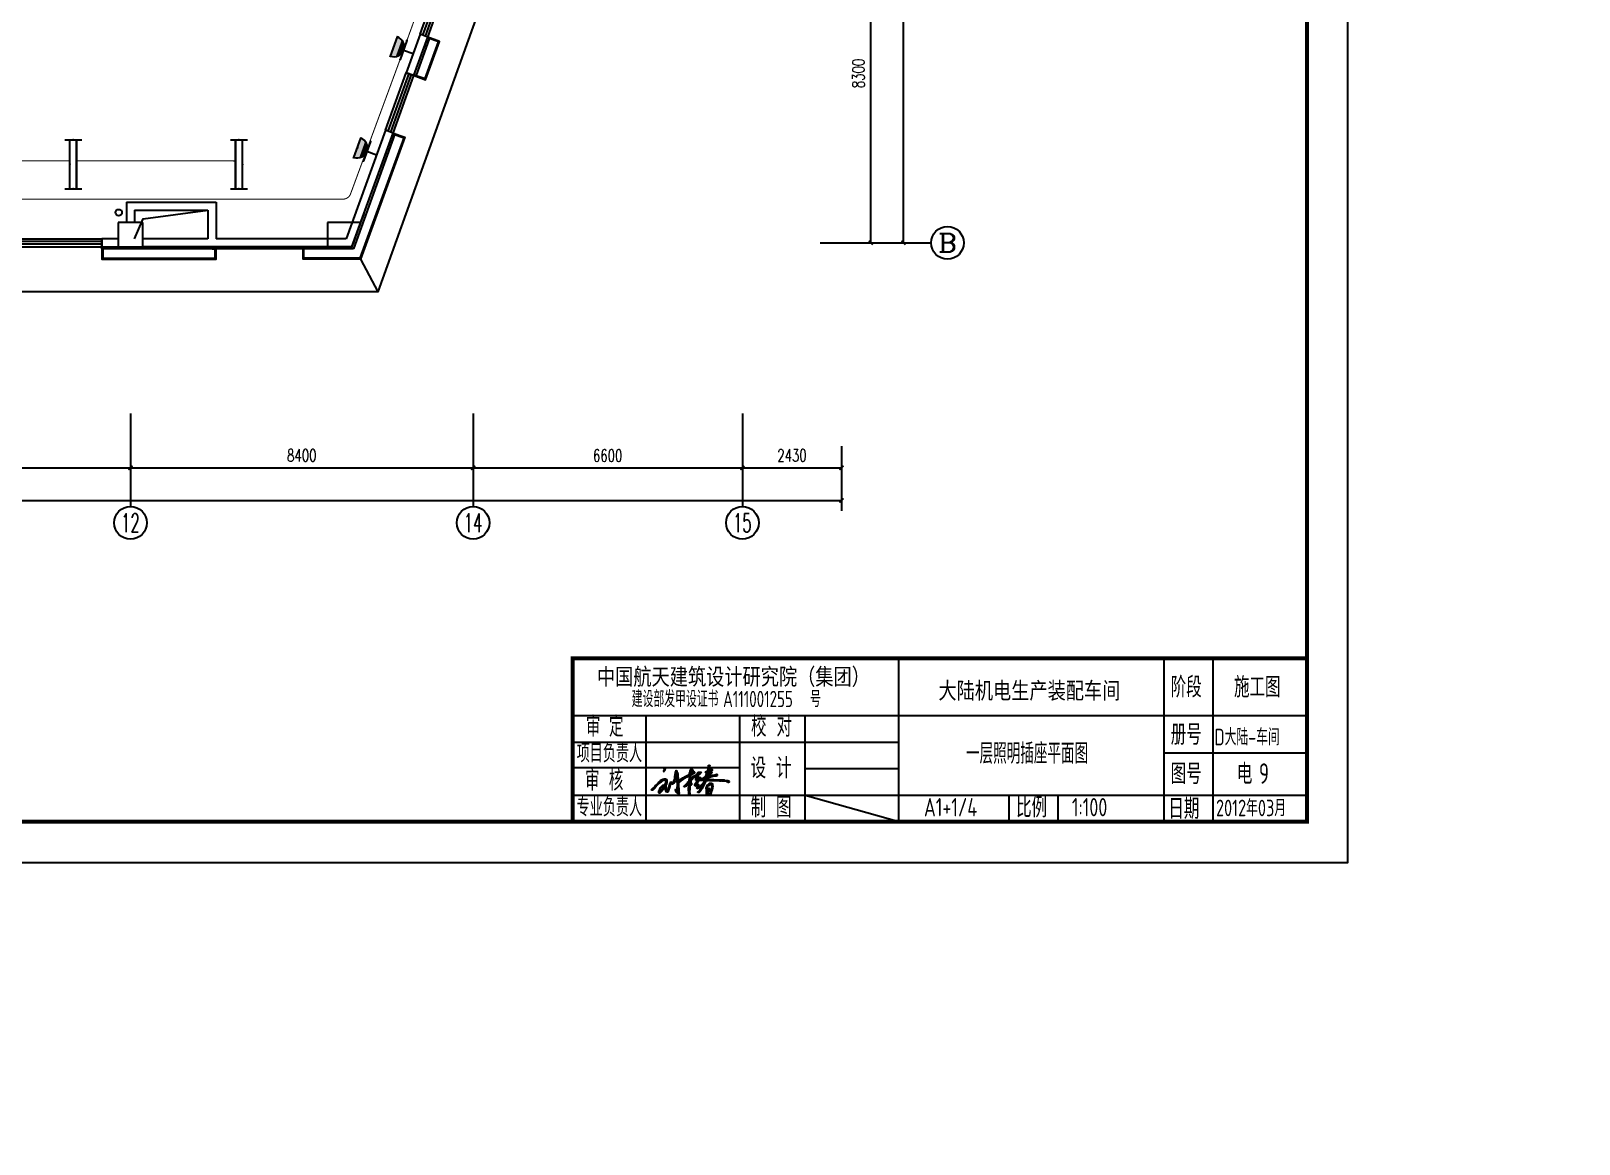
# Model space of a CAD drawing. Extents: x 2166032 to 5302137, y 581493 to 2416206.
# Drawn here: x 2506403 to 2544354, y 1173087 to 1200362 of the extents above; entities that cross this region are included whole.
import ezdxf
from ezdxf.enums import TextEntityAlignment as Align

# ---------------------------------------------------------------- set-up
doc = ezdxf.new("R2010")
doc.units = 0
doc.header["$LTSCALE"] = 1000
doc.header["$MEASUREMENT"] = 0
for name, color, linetype in [('3T_WOOD', 21, 'Continuous'), ('AXIS', 3, 'Continuous'), ('AXIS_TEXT', 7, 'Continuous'), ('COLUMN', 2, 'Continuous'), ('EQUIP-动力', 3, 'Continuous'), ('EQUIP-照明', 3, 'Continuous'), ('PUB_TEXT', 7, 'Continuous'), ('PUB_TITLE', 137, 'Continuous'), ('SURFACE', 8, 'Continuous'), ('WALL', 8, 'Continuous'), ('WINDOW', 8, 'Continuous'), ('WIRE-照明', 1, 'Continuous'), ('屋面', 151, 'Continuous'), ('石材幕墙', 8, 'Continuous')]:
    doc.layers.add(name, color=color, linetype=linetype)
doc.styles.add('-黑体', font='simhei.ttf', dxfattribs={"width": 0.8})
doc.styles.add('_TCH_AXIS', font='complex_.ttf')
doc.styles.add('COMPLEX', font='complex_.ttf')
doc.styles.add('DIM_FONT', font='simplex_.ttf', dxfattribs={"width": 0.7})
doc.styles.get("Standard").update_dxf_attribs({"font": 'tssdeng.shx', "bigfont": 'tssdchn.shx'})
doc.styles.add('TSSD_REIN', font='tssdeng.shx', dxfattribs={"width": 0.7, "bigfont": 'tssdchn.shx'})
doc.dimstyles.new('DIMN', dxfattribs={"dimtxt": 300, "dimasz": 100, "dimexe": 250, "dimexo": 300, "dimgap": 150, "dimtad": 1, "dimdec": 0, "dimzin": 0, "dimdsep": 46, "dimtxsty": 'DIM_FONT', "dimblk": 'ARCHTICK', "dimcen": 0.09, "dimclrt": 7, "dimazin": 2, "dimtfac": 1, "dimtdec": 0, "dimtix": 1, "dimtmove": 2, "dimatfit": 3, "dimldrblk": 'ARCHTICK', "dimfxl": 1, "dimtolj": 1, "dimtzin": 0, "dimarcsym": 0})

# ---------------------------------------------------------------- blocks, each defined once
blk = doc.blocks.new('$图签$00000001')
blk.add_line((-123, 6.5), (-100, 0))
at = {"layer": 'PUB_TITLE'}
for p, q in [((-100, 0), (-100, 40)), ((-35, 0), (-35, 40)), ((-23, 0), (-23, 40)), ((-180, 26), (0, 26)), ((-162, 0), (-162, 26)), ((-139, 0), (-139, 26)), ((-123, 0), (-123, 26)), ((-180, 19.5), (-100, 19.5)), ((-35, 16.86), (0, 16.86)), ((-180, 13.28), (-139, 13.28)), ((-123, 13), (-100, 13)), ((-180, 6.5), (0, 6.5)), ((-73, 0), (-73, 6.5)), ((-61, 0), (-61, 6.5))]:
    blk.add_line(p, q, dxfattribs=at)
at = {"layer": 'PUB_TITLE', "const_width": 1}
blk.add_lwpolyline([(-180, 0), (-180, 40), (0, 40)], dxfattribs=at)
at = {"layer": 'PUB_TITLE'}
blk.add_lwpolyline([(0, 40), (-180, 40), (-180, 0), (0, 0)], close=True, dxfattribs=at)
at = {"layer": 'PUB_TEXT', "style": 'TSSD_REIN'}
for s, height, width, p in [('阶段', 5, 0.8, (-33.39, 30.46)), ('施工图', 5, 0.8, (-17.87, 30.46)), ('建设部发甲设证书', 4, 0.7, (-165.53, 28.06)), ('A111001255', 4, 0.7, (-143.13, 28.06)), ('号', 4, 0.7, (-121.8, 28.06)), ('审', 5, 0.75, (-176.74, 20.78)), ('定', 5, 0.75, (-171.1, 20.78)), ('校 对', 5, 0.8, (-136.27, 20.81)), ('册号', 5, 0.8, (-33.39, 18.85)), ('D大陆-车间', 4.05, 0.75, (-22.67, 18.71)), ('项目负责人', 4.5, 0.75, (-179.02, 14.53)), ('设 计', 5, 0.8, (-136.37, 10.62)), ('审 核', 5, 0.75, (-176.96, 7.62)), ('图号', 5, 0.8, (-33.39, 9.19)), ('电', 5, 0.8, (-17.17, 9.21)), ('专业负责人', 4.5, 0.75, (-179.03, 1.3)), ('制 图', 5, 0.8, (-136.37, 1.02)), ('A1+1/4', 4.5, 0.75, (-93.87, 1.3)), ('比例', 5, 0.8, (-71.29, 1.01)), ('1:100', 4.5, 0.75, (-57.61, 1.3)), ('日期', 5, 0.8, (-33.97, 0.67)), ('2012年03月', 4.05, 0.75, (-22.29, 1.33))]:
    blk.add_text(s, height=height, dxfattribs=dict(at, width=width)).set_placement(p)
at = {"layer": 'PUB_TITLE', "color": 7, "style": '-黑体', "width": 0.8}
blk.add_text('中国航天建筑设计研究院（集团）', height=4.0889, dxfattribs=at).set_placement((-174.05, 33.5))
blk.add_text('大陆机电生产装配车间', height=4.089, dxfattribs=at).set_placement((-68.03, 30.09), align=Align.CENTER)
blk = doc.blocks.new('$equip$00001160')
for p, q in [((-1.2, 0.417), (-1.2, -0.417)), ((-1.2, 0.167), (1.2, 0.167)), ((1.2, 0.417), (1.2, -0.417)), ((-1.2, -0.167), (1.2, -0.167))]:
    blk.add_line(p, q)
at = {"const_width": 0.1}
for points in [[(-1.2, 0.167), (1.2, 0.167)], [(-1.2, -0.167), (1.2, -0.167)]]:
    blk.add_lwpolyline(points, dxfattribs=at)
at = {"layer": 'EQUIP-照明'}
for p in [(-1.2, 0), (0, 0.167), (1.2, 0), (0, -0.167)]:
    blk.add_point(p, dxfattribs=at)
at = {"layer": 'EQUIP-照明', "flags": 9}
blk.add_attdef('A', (0, 0), '', height=0.00002, dxfattribs=at)
blk = doc.blocks.new('$equip$00001237')
for p, q in [((-0.5, 1.05), (-0.5, 1)), ((-0.5, 1), (0.5, 1)), ((0.5, 1.05), (0.5, 1)), ((0.5, 0.5), (-0.5, 0.5)), ((0, 0.5), (0, 0))]:
    blk.add_line(p, q)
blk.add_arc((0, 1), 0.5, 180, 0)
for p in [(0, 1), (-0.5, 0.5), (0, 0), (0.5, 0.5)]:
    blk.add_point(p)
for points in [[(0.433, 0.75), (-0.433, 0.75), (0.5, 1), (-0.5, 1)], [(0.25, 0.567), (-0.25, 0.567), (0.433, 0.75), (-0.433, 0.75)], [(0, 0.5), (0, 0.5), (0.25, 0.567), (-0.25, 0.567)]]:
    blk.add_solid(points)
at = {"flags": 9}
blk.add_attdef('A', (0, 0), '', height=0.00002, dxfattribs=at)
blk = doc.blocks.new('刘桂春')
h = blk.add_hatch()
h.set_pattern_fill('ANSI37', color=256, scale=3, style=0)
h.set_pattern_definition([(45, (0, 0), (-3.367596045, 3.367596045), []), (135, (0, 0), (-3.367596045, -3.367596045), [])])
h.paths.add_polyline_path([(1369061, -138528), (1369058, -138536), (1369053, -138542), (1369048, -138553), (1369045, -138561), (1369048, -138565), (1369054, -138563), (1369059, -138554), (1369065, -138546), (1369071, -138534), (1369075, -138527), (1369075, -138516), (1369071, -138512), (1369066, -138506), (1369055, -138505), (1369049, -138506), (1369045, -138508), (1369045, -138512), (1369053, -138518), (1369057, -138521)], flags=17)
h.paths.add_polyline_path([(1369095, -138688), (1369086, -138679), (1369080, -138673), (1369068, -138673), (1369054, -138673), (1369048, -138679), (1369038, -138679), (1369028, -138684), (1369017, -138689), (1369002, -138702), (1368988, -138716), (1368971, -138734), (1368939, -138765), (1368920, -138785), (1368902, -138805), (1368895, -138812), (1368891, -138814), (1368881, -138820), (1368872, -138828), (1368862, -138837), (1368857, -138842), (1368869, -138850), (1368883, -138847), (1368893, -138838), (1368913, -138820), (1368946, -138779), (1368990, -138736), (1369038, -138702), (1369056, -138694), (1369064, -138694), (1369081, -138694), (1369081, -138726), (1369077, -138747), (1369068, -138758), (1369068, -138769), (1369056, -138769), (1369038, -138774), (1369015, -138793), (1369000, -138806), (1368989, -138828), (1368980, -138843), (1368986, -138843), (1368993, -138832), (1369010, -138814), (1369032, -138792), (1369049, -138793), (1369056, -138798), (1369045, -138813), (1369017, -138851), (1369009, -138860), (1368994, -138879), (1368985, -138885), (1368983, -138880), (1368983, -138863), (1368980, -138854), (1368975, -138861), (1368975, -138890), (1368986, -138898), (1368996, -138892), (1369017, -138869), (1369050, -138828), (1369068, -138813), (1369070, -138820), (1369080, -138855), (1369090, -138878), (1369111, -138878), (1369124, -138848), (1369145, -138795), (1369154, -138751), (1369164, -138750), (1369178, -138757), (1369205, -138742), (1369221, -138705), (1369235, -138629), (1369236, -138598), (1369244, -138587), (1369246, -138614), (1369253, -138629), (1369252, -138720), (1369250, -138729), (1369259, -138729), (1369258, -138853), (1369267, -138854), (1369268, -138885), (1369264, -138885), (1369251, -138875), (1369237, -138851), (1369237, -138834), (1369233, -138834), (1369229, -138851), (1369236, -138867), (1369244, -138887), (1369252, -138891), (1369260, -138895), (1369270, -138904), (1369281, -138904), (1369288, -138895), (1369288, -138886), (1369281, -138880), (1369281, -138816), (1369275, -138806), (1369275, -138743), (1369279, -138734), (1369314, -138705), (1369346, -138682), (1369431, -138637), (1369444, -138629), (1369444, -138683), (1369439, -138688), (1369438, -138711), (1369416, -138730), (1369416, -138740), (1369406, -138749), (1369365, -138790), (1369358, -138800), (1369370, -138800), (1369395, -138786), (1369416, -138772), (1369427, -138764), (1369438, -138765), (1369438, -138803), (1369431, -138810), (1369432, -138919), (1369442, -138925), (1369449, -138921), (1369452, -138894), (1369445, -138883), (1369446, -138853), (1369450, -138849), (1369450, -138772), (1369474, -138767), (1369474, -138743), (1369466, -138730), (1369466, -138702), (1369472, -138692), (1369486, -138692), (1369486, -138680), (1369480, -138677), (1369484, -138671), (1369542, -138634), (1369551, -138636), (1369548, -138649), (1369543, -138681), (1369539, -138696), (1369550, -138703), (1369560, -138700), (1369577, -138685), (1369581, -138679), (1369587, -138679), (1369587, -138684), (1369583, -138687), (1369562, -138705), (1369550, -138725), (1369539, -138743), (1369525, -138765), (1369525, -138778), (1369536, -138787), (1369568, -138773), (1369574, -138783), (1369564, -138800), (1369558, -138819), (1369570, -138826), (1369583, -138818), (1369600, -138802), (1369615, -138796), (1369631, -138780), (1369638, -138776), (1369642, -138780), (1369636, -138792), (1369615, -138826), (1369605, -138851), (1369584, -138869), (1369573, -138872), (1369573, -138884), (1369591, -138884), (1369610, -138869), (1369638, -138825), (1369666, -138773), (1369693, -138704), (1369693, -138680), (1369705, -138669), (1369767, -138649), (1369821, -138632), (1369854, -138632), (1369870, -138626), (1369870, -138614), (1369864, -138606), (1369850, -138609), (1369831, -138614), (1369799, -138621), (1369732, -138645), (1369709, -138652), (1369710, -138643), (1369723, -138635), (1369742, -138625), (1369765, -138604), (1369776, -138592), (1369785, -138591), (1369784, -138573), (1369775, -138574), (1369770, -138568), (1369776, -138563), (1369792, -138550), (1369792, -138539), (1369785, -138527), (1369765, -138526), (1369765, -138535), (1369744, -138544), (1369744, -138518), (1369756, -138507), (1369751, -138500), (1369751, -138491), (1369757, -138479), (1369749, -138467), (1369737, -138467), (1369738, -138486), (1369734, -138500), (1369729, -138511), (1369729, -138533), (1369724, -138544), (1369712, -138556), (1369706, -138565), (1369698, -138564), (1369690, -138568), (1369690, -138576), (1369698, -138584), (1369709, -138587), (1369704, -138602), (1369693, -138613), (1369700, -138614), (1369699, -138621), (1369694, -138630), (1369683, -138645), (1369667, -138653), (1369637, -138668), (1369614, -138680), (1369602, -138686), (1369602, -138699), (1369607, -138699), (1369632, -138699), (1369654, -138689), (1369676, -138683), (1369672, -138696), (1369663, -138724), (1369645, -138759), (1369630, -138765), (1369613, -138782), (1369591, -138794), (1369584, -138797), (1369580, -138795), (1369584, -138789), (1369586, -138780), (1369584, -138764), (1369576, -138757), (1369567, -138759), (1369556, -138763), (1369547, -138764), (1369544, -138758), (1369553, -138743), (1369570, -138726), (1369588, -138697), (1369608, -138666), (1369608, -138651), (1369598, -138651), (1369577, -138664), (1369560, -138678), (1369562, -138668), (1369566, -138646), (1369572, -138642), (1369577, -138620), (1369596, -138607), (1369630, -138572), (1369579, -138572), (1369563, -138606), (1369555, -138611), (1369528, -138624), (1369505, -138636), (1369481, -138653), (1369459, -138663), (1369457, -138624), (1369463, -138621), (1369498, -138599), (1369522, -138591), (1369523, -138574), (1369496, -138552), (1369492, -138536), (1369470, -138524), (1369465, -138533), (1369454, -138552), (1369454, -138570), (1369446, -138590), (1369438, -138611), (1369420, -138620), (1369379, -138640), (1369340, -138660), (1369307, -138683), (1369276, -138713), (1369268, -138632), (1369268, -138605), (1369260, -138580), (1369252, -138566), (1369252, -138554), (1369240, -138542), (1369233, -138562), (1369231, -138580), (1369227, -138611), (1369222, -138638), (1369218, -138663), (1369213, -138688), (1369204, -138711), (1369189, -138734), (1369180, -138734), (1369168, -138723), (1369157, -138720), (1369152, -138730), (1369143, -138746), (1369137, -138770), (1369128, -138808), (1369123, -138820), (1369118, -138838), (1369112, -138843), (1369112, -138851), (1369107, -138856), (1369101, -138856), (1369095, -138856), (1369095, -138836), (1369089, -138832), (1369089, -138814), (1369084, -138803), (1369084, -138775), (1369090, -138762), (1369090, -138745), (1369095, -138739), (1369095, -138717)])
h.paths.add_polyline_path([(1369424, -138744), (1369427, -138740), (1369432, -138735), (1369438, -138735), (1369438, -138744), (1369433, -138748), (1369426, -138748)], flags=16)
h.paths.add_polyline_path([(1369452, -138737), (1369455, -138735), (1369459, -138735), (1369461, -138737), (1369458, -138743), (1369454, -138742), (1369452, -138743)], flags=16)
h.paths.add_polyline_path([(1369729, -138574), (1369734, -138568), (1369735, -138561), (1369744, -138561), (1369751, -138560), (1369752, -138557), (1369755, -138557), (1369759, -138552), (1369762, -138552), (1369764, -138556), (1369760, -138560), (1369756, -138563), (1369752, -138565), (1369751, -138573), (1369744, -138573), (1369741, -138578), (1369736, -138580), (1369732, -138579)], flags=16)
h.paths.add_polyline_path([(1369775, -138702), (1369781, -138708), (1369887, -138708), (1369893, -138708), (1369903, -138706), (1369914, -138710), (1369928, -138711), (1369933, -138706), (1369939, -138712), (1370025, -138714), (1370031, -138729), (1370048, -138731), (1370050, -138716), (1370045, -138706), (1370034, -138699), (1370010, -138699), (1369982, -138697), (1369975, -138691), (1369821, -138691), (1369815, -138685), (1369775, -138685), (1369751, -138685), (1369732, -138686), (1369727, -138692), (1369717, -138694), (1369709, -138694), (1369702, -138699), (1369721, -138705), (1369729, -138703), (1369741, -138699), (1369751, -138701), (1369756, -138706), (1369771, -138706)])
h.paths.add_polyline_path([(1369700, -138854), (1369699, -138915), (1369708, -138922), (1369714, -138915), (1369722, -138910), (1369718, -138905), (1369714, -138905), (1369715, -138896), (1369719, -138896), (1369727, -138890), (1369729, -138894), (1369728, -138912), (1369731, -138922), (1369738, -138926), (1369758, -138925), (1369764, -138915), (1369771, -138903), (1369780, -138889), (1369784, -138877), (1369795, -138838), (1369803, -138818), (1369808, -138786), (1369802, -138778), (1369802, -138757), (1369784, -138746), (1369748, -138746), (1369732, -138761), (1369714, -138773), (1369708, -138777), (1369708, -138794), (1369708, -138804), (1369697, -138809)])
h.paths.add_polyline_path([(1369721, -138813), (1369721, -138793), (1369722, -138787), (1369729, -138779), (1369731, -138776), (1369740, -138777), (1369743, -138770), (1369762, -138771), (1369764, -138760), (1369786, -138761), (1369787, -138831), (1369781, -138835), (1369780, -138851), (1369780, -138857), (1369772, -138858), (1369768, -138845), (1369764, -138838), (1369760, -138835), (1369759, -138827), (1369747, -138825), (1369733, -138826), (1369726, -138829), (1369727, -138844), (1369722, -138842), (1369721, -138839)], flags=16)
h.paths.add_polyline_path([(1369733, -138845), (1369737, -138841), (1369747, -138844), (1369751, -138849), (1369751, -138857), (1369753, -138862), (1369757, -138864), (1369759, -138878), (1369759, -138893), (1369755, -138898), (1369751, -138900), (1369751, -138908), (1369747, -138914), (1369742, -138910), (1369736, -138905), (1369733, -138898), (1369735, -138888), (1369730, -138883), (1369728, -138877), (1369733, -138875), (1369734, -138859)], flags=16)
for p, q in [((1369049, -138506), (1369045, -138508)), ((1369045, -138508), (1369045, -138512)), ((1369045, -138512), (1369053, -138518)), ((1369055, -138505), (1369049, -138506)), ((1369053, -138518), (1369057, -138521)), ((1369066, -138506), (1369055, -138505)), ((1369071, -138512), (1369066, -138506)), ((1369075, -138516), (1369071, -138512)), ((1369075, -138527), (1369075, -138516)), ((1369729, -138511), (1369734, -138500)), ((1369729, -138533), (1369729, -138511)), ((1369734, -138500), (1369738, -138486)), ((1369738, -138486), (1369737, -138467)), ((1369737, -138467), (1369749, -138467)), ((1369756, -138507), (1369744, -138518)), ((1369744, -138518), (1369744, -138544)), ((1369749, -138467), (1369757, -138479)), ((1369757, -138479), (1369751, -138491)), ((1369751, -138491), (1369751, -138500)), ((1369751, -138500), (1369756, -138507)), ((1368939, -138765), (1368971, -138734)), ((1368990, -138736), (1368946, -138779)), ((1368971, -138734), (1368988, -138716)), ((1368988, -138716), (1369002, -138702)), ((1369038, -138702), (1368990, -138736)), ((1369002, -138702), (1369017, -138689)), ((1369017, -138689), (1369028, -138684)), ((1369028, -138684), (1369038, -138679)), ((1369038, -138679), (1369048, -138679)), ((1369056, -138694), (1369038, -138702)), ((1369048, -138553), (1369045, -138561)), ((1369045, -138561), (1369048, -138565)), ((1369053, -138542), (1369048, -138553)), ((1369048, -138565), (1369054, -138563)), ((1369048, -138679), (1369054, -138673)), ((1369058, -138536), (1369053, -138542)), ((1369054, -138563), (1369059, -138554)), ((1369054, -138673), (1369068, -138673)), ((1369064, -138694), (1369056, -138694)), ((1369057, -138521), (1369061, -138528)), ((1369061, -138528), (1369058, -138536)), ((1369059, -138554), (1369065, -138546)), ((1369081, -138694), (1369064, -138694)), ((1369065, -138546), (1369071, -138534)), ((1369068, -138673), (1369080, -138673)), ((1369068, -138758), (1369077, -138747)), ((1369071, -138534), (1369075, -138527)), ((1369077, -138747), (1369081, -138726)), ((1369080, -138673), (1369086, -138679)), ((1369081, -138726), (1369081, -138694)), ((1369086, -138679), (1369095, -138688)), ((1369095, -138739), (1369090, -138745)), ((1369090, -138745), (1369090, -138762)), ((1369095, -138688), (1369095, -138717)), ((1369095, -138717), (1369095, -138739)), ((1369137, -138770), (1369143, -138746)), ((1369143, -138746), (1369152, -138730)), ((1369154, -138751), (1369145, -138795)), ((1369152, -138730), (1369157, -138720)), ((1369164, -138750), (1369154, -138751)), ((1369157, -138720), (1369168, -138723)), ((1369178, -138757), (1369164, -138750)), ((1369168, -138723), (1369180, -138734)), ((1369205, -138742), (1369178, -138757)), ((1369180, -138734), (1369189, -138734)), ((1369189, -138734), (1369204, -138711)), ((1369204, -138711), (1369213, -138688)), ((1369221, -138705), (1369205, -138742)), ((1369213, -138688), (1369218, -138663)), ((1369218, -138663), (1369222, -138638)), ((1369235, -138629), (1369221, -138705)), ((1369222, -138638), (1369227, -138611)), ((1369227, -138611), (1369231, -138580)), ((1369231, -138580), (1369233, -138562)), ((1369233, -138562), (1369240, -138542)), ((1369236, -138598), (1369235, -138629)), ((1369244, -138587), (1369236, -138598)), ((1369240, -138542), (1369252, -138554)), ((1369246, -138614), (1369244, -138587)), ((1369253, -138629), (1369246, -138614)), ((1369250, -138729), (1369252, -138720)), ((1369259, -138729), (1369250, -138729)), ((1369252, -138554), (1369252, -138566)), ((1369252, -138566), (1369260, -138580)), ((1369252, -138720), (1369253, -138629)), ((1369258, -138853), (1369259, -138729)), ((1369260, -138580), (1369268, -138605)), ((1369268, -138605), (1369268, -138632)), ((1369268, -138632), (1369276, -138713)), ((1369279, -138734), (1369275, -138743)), ((1369275, -138743), (1369275, -138806)), ((1369276, -138713), (1369307, -138683)), ((1369314, -138705), (1369279, -138734)), ((1369307, -138683), (1369340, -138660)), ((1369346, -138682), (1369314, -138705)), ((1369340, -138660), (1369379, -138640)), ((1369431, -138637), (1369346, -138682)), ((1369365, -138790), (1369406, -138749)), ((1369379, -138640), (1369420, -138620)), ((1369406, -138749), (1369416, -138740)), ((1369416, -138730), (1369438, -138711)), ((1369416, -138740), (1369416, -138730)), ((1369420, -138620), (1369438, -138611)), ((1369427, -138740), (1369424, -138744)), ((1369424, -138744), (1369426, -138748)), ((1369426, -138748), (1369433, -138748)), ((1369432, -138735), (1369427, -138740)), ((1369444, -138629), (1369431, -138637)), ((1369438, -138735), (1369432, -138735)), ((1369433, -138748), (1369438, -138744)), ((1369438, -138611), (1369446, -138590)), ((1369438, -138711), (1369439, -138688)), ((1369438, -138744), (1369438, -138735)), ((1369439, -138688), (1369444, -138683)), ((1369444, -138683), (1369444, -138629)), ((1369446, -138590), (1369454, -138570)), ((1369455, -138735), (1369452, -138737)), ((1369452, -138737), (1369452, -138743)), ((1369452, -138743), (1369454, -138742)), ((1369454, -138552), (1369465, -138533)), ((1369454, -138570), (1369454, -138552)), ((1369454, -138742), (1369458, -138743)), ((1369459, -138735), (1369455, -138735)), ((1369463, -138621), (1369457, -138624)), ((1369457, -138624), (1369459, -138663)), ((1369458, -138743), (1369461, -138737)), ((1369459, -138663), (1369481, -138653)), ((1369461, -138737), (1369459, -138735)), ((1369498, -138599), (1369463, -138621)), ((1369465, -138533), (1369470, -138524)), ((1369472, -138692), (1369466, -138702)), ((1369466, -138702), (1369466, -138730)), ((1369466, -138730), (1369474, -138743)), ((1369470, -138524), (1369492, -138536)), ((1369486, -138692), (1369472, -138692)), ((1369474, -138743), (1369474, -138767)), ((1369484, -138671), (1369480, -138677)), ((1369480, -138677), (1369486, -138680)), ((1369481, -138653), (1369505, -138636)), ((1369542, -138634), (1369484, -138671)), ((1369486, -138680), (1369486, -138692)), ((1369492, -138536), (1369496, -138552)), ((1369496, -138552), (1369523, -138574)), ((1369522, -138591), (1369498, -138599)), ((1369505, -138636), (1369528, -138624)), ((1369523, -138574), (1369522, -138591)), ((1369525, -138765), (1369539, -138743)), ((1369528, -138624), (1369555, -138611)), ((1369539, -138696), (1369543, -138681)), ((1369550, -138703), (1369539, -138696)), ((1369539, -138743), (1369550, -138725)), ((1369551, -138636), (1369542, -138634)), ((1369543, -138681), (1369548, -138649)), ((1369553, -138743), (1369544, -138758)), ((1369548, -138649), (1369551, -138636)), ((1369560, -138700), (1369550, -138703)), ((1369550, -138725), (1369562, -138705)), ((1369570, -138726), (1369553, -138743)), ((1369555, -138611), (1369563, -138606)), ((1369560, -138678), (1369577, -138664)), ((1369562, -138668), (1369560, -138678)), ((1369577, -138685), (1369560, -138700)), ((1369566, -138646), (1369562, -138668)), ((1369562, -138705), (1369583, -138687)), ((1369563, -138606), (1369579, -138572)), ((1369572, -138642), (1369566, -138646)), ((1369567, -138759), (1369576, -138757)), ((1369588, -138697), (1369570, -138726)), ((1369577, -138620), (1369572, -138642)), ((1369576, -138757), (1369584, -138764)), ((1369596, -138607), (1369577, -138620)), ((1369577, -138664), (1369598, -138651)), ((1369581, -138679), (1369577, -138685)), ((1369579, -138572), (1369630, -138572)), ((1369587, -138679), (1369581, -138679)), ((1369583, -138687), (1369587, -138684)), ((1369587, -138684), (1369587, -138679)), ((1369608, -138666), (1369588, -138697)), ((1369630, -138572), (1369596, -138607)), ((1369598, -138651), (1369608, -138651)), ((1369602, -138686), (1369614, -138680)), ((1369602, -138699), (1369602, -138686)), ((1369607, -138699), (1369602, -138699)), ((1369632, -138699), (1369607, -138699)), ((1369608, -138651), (1369608, -138666)), ((1369614, -138680), (1369637, -138668)), ((1369654, -138689), (1369632, -138699)), ((1369637, -138668), (1369667, -138653)), ((1369645, -138759), (1369663, -138724)), ((1369676, -138683), (1369654, -138689)), ((1369663, -138724), (1369672, -138696)), ((1369693, -138704), (1369666, -138773)), ((1369667, -138653), (1369683, -138645)), ((1369672, -138696), (1369676, -138683)), ((1369683, -138645), (1369694, -138630)), ((1369690, -138568), (1369698, -138564)), ((1369690, -138576), (1369690, -138568)), ((1369698, -138584), (1369690, -138576)), ((1369693, -138613), (1369704, -138602)), ((1369700, -138614), (1369693, -138613)), ((1369705, -138669), (1369693, -138680)), ((1369693, -138680), (1369693, -138704)), ((1369694, -138630), (1369699, -138621)), ((1369698, -138564), (1369706, -138565)), ((1369709, -138587), (1369698, -138584)), ((1369699, -138621), (1369700, -138614)), ((1369702, -138699), (1369709, -138694)), ((1369721, -138705), (1369702, -138699)), ((1369704, -138602), (1369709, -138587)), ((1369767, -138649), (1369705, -138669)), ((1369706, -138565), (1369712, -138556)), ((1369710, -138643), (1369709, -138652)), ((1369709, -138652), (1369732, -138645)), ((1369709, -138694), (1369717, -138694)), ((1369723, -138635), (1369710, -138643)), ((1369712, -138556), (1369724, -138544)), ((1369719, -138610), (1369714, -138615)), ((1369714, -138616), (1369714, -138621)), ((1369714, -138621), (1369719, -138622)), ((1369717, -138694), (1369727, -138692)), ((1369724, -138604), (1369719, -138610)), ((1369719, -138622), (1369728, -138620)), ((1369729, -138703), (1369721, -138705)), ((1369742, -138625), (1369723, -138635)), ((1369724, -138544), (1369729, -138533)), ((1369734, -138604), (1369724, -138604)), ((1369727, -138692), (1369732, -138686)), ((1369728, -138620), (1369733, -138616)), ((1369734, -138568), (1369729, -138574)), ((1369729, -138574), (1369732, -138579)), ((1369741, -138699), (1369729, -138703)), ((1369732, -138579), (1369736, -138580)), ((1369732, -138645), (1369799, -138621)), ((1369732, -138686), (1369751, -138685)), ((1369748, -138746), (1369732, -138761)), ((1369733, -138616), (1369740, -138611)), ((1369735, -138561), (1369734, -138568)), ((1369737, -138600), (1369734, -138604)), ((1369734, -138604), (1369734, -138604)), ((1369744, -138561), (1369735, -138561)), ((1369736, -138580), (1369741, -138578)), ((1369741, -138600), (1369737, -138600)), ((1369740, -138611), (1369746, -138603)), ((1369741, -138578), (1369744, -138573)), ((1369746, -138603), (1369741, -138600)), ((1369751, -138701), (1369741, -138699)), ((1369765, -138604), (1369742, -138625)), ((1369744, -138544), (1369765, -138535)), ((1369751, -138560), (1369744, -138561)), ((1369744, -138573), (1369751, -138573)), ((1369784, -138746), (1369748, -138746)), ((1369752, -138557), (1369751, -138560)), ((1369751, -138573), (1369752, -138565)), ((1369751, -138685), (1369775, -138685)), ((1369756, -138706), (1369751, -138701)), ((1369755, -138557), (1369752, -138557)), ((1369752, -138565), (1369756, -138563)), ((1369759, -138552), (1369755, -138557)), ((1369756, -138563), (1369760, -138560)), ((1369771, -138706), (1369756, -138706)), ((1369762, -138552), (1369759, -138552)), ((1369760, -138560), (1369764, -138556)), ((1369764, -138556), (1369762, -138552)), ((1369765, -138535), (1369765, -138526)), ((1369765, -138526), (1369785, -138527)), ((1369776, -138592), (1369765, -138604)), ((1369821, -138632), (1369767, -138649)), ((1369776, -138563), (1369770, -138568)), ((1369770, -138568), (1369775, -138574)), ((1369775, -138702), (1369771, -138706)), ((1369775, -138574), (1369784, -138573)), ((1369775, -138685), (1369815, -138685)), ((1369781, -138708), (1369775, -138702)), ((1369792, -138550), (1369776, -138563)), ((1369785, -138591), (1369776, -138592)), ((1369887, -138708), (1369781, -138708)), ((1369784, -138573), (1369785, -138591)), ((1369802, -138757), (1369784, -138746)), ((1369785, -138527), (1369792, -138539)), ((1369792, -138539), (1369792, -138550)), ((1369799, -138621), (1369831, -138614)), ((1369802, -138778), (1369802, -138757)), ((1369815, -138685), (1369821, -138691)), ((1369854, -138632), (1369821, -138632)), ((1369821, -138691), (1369975, -138691)), ((1369831, -138614), (1369850, -138609)), ((1369850, -138609), (1369864, -138606)), ((1369870, -138626), (1369854, -138632)), ((1369864, -138606), (1369870, -138614)), ((1369870, -138614), (1369870, -138626)), ((1369893, -138708), (1369887, -138708)), ((1369903, -138706), (1369893, -138708)), ((1369914, -138710), (1369903, -138706)), ((1369928, -138711), (1369914, -138710)), ((1369933, -138706), (1369928, -138711)), ((1369939, -138712), (1369933, -138706)), ((1370025, -138714), (1369939, -138712)), ((1369975, -138691), (1369982, -138697)), ((1369982, -138697), (1370010, -138699)), ((1370010, -138699), (1370034, -138699)), ((1370031, -138729), (1370025, -138714)), ((1370048, -138731), (1370031, -138729)), ((1370034, -138699), (1370045, -138706)), ((1370045, -138706), (1370050, -138716)), ((1370050, -138716), (1370048, -138731)), ((1368857, -138842), (1368862, -138837)), ((1368869, -138850), (1368857, -138842)), ((1368862, -138837), (1368872, -138828)), ((1368883, -138847), (1368869, -138850)), ((1368872, -138828), (1368881, -138820)), ((1368881, -138820), (1368891, -138814)), ((1368893, -138838), (1368883, -138847)), ((1368891, -138814), (1368895, -138812)), ((1368913, -138820), (1368893, -138838)), ((1368895, -138812), (1368902, -138805)), ((1368902, -138805), (1368920, -138785)), ((1368946, -138779), (1368913, -138820)), ((1368920, -138785), (1368939, -138765)), ((1368975, -138861), (1368980, -138854)), ((1368975, -138890), (1368975, -138861)), ((1368986, -138898), (1368975, -138890)), ((1368980, -138843), (1368989, -138828)), ((1368986, -138843), (1368980, -138843)), ((1368980, -138854), (1368983, -138863)), ((1368983, -138863), (1368983, -138880)), ((1368983, -138880), (1368985, -138885)), ((1368985, -138885), (1368994, -138879)), ((1368993, -138832), (1368986, -138843)), ((1368996, -138892), (1368986, -138898)), ((1368989, -138828), (1369000, -138806)), ((1369010, -138814), (1368993, -138832)), ((1368994, -138879), (1369009, -138860)), ((1369017, -138869), (1368996, -138892)), ((1369000, -138806), (1369015, -138793)), ((1369009, -138860), (1369017, -138851)), ((1369032, -138792), (1369010, -138814)), ((1369015, -138793), (1369038, -138774)), ((1369017, -138851), (1369045, -138813)), ((1369050, -138828), (1369017, -138869)), ((1369049, -138793), (1369032, -138792)), ((1369038, -138774), (1369056, -138769)), ((1369045, -138813), (1369056, -138798)), ((1369056, -138798), (1369049, -138793)), ((1369068, -138813), (1369050, -138828)), ((1369056, -138769), (1369068, -138769)), ((1369068, -138769), (1369068, -138758)), ((1369070, -138820), (1369068, -138813)), ((1369080, -138855), (1369070, -138820)), ((1369090, -138878), (1369080, -138855)), ((1369090, -138762), (1369084, -138775)), ((1369084, -138775), (1369084, -138803)), ((1369084, -138803), (1369089, -138814)), ((1369089, -138814), (1369089, -138832)), ((1369089, -138832), (1369095, -138836)), ((1369111, -138878), (1369090, -138878)), ((1369095, -138836), (1369095, -138856)), ((1369095, -138856), (1369101, -138856)), ((1369101, -138856), (1369107, -138856)), ((1369107, -138856), (1369112, -138851)), ((1369124, -138848), (1369111, -138878)), ((1369112, -138843), (1369118, -138838)), ((1369112, -138851), (1369112, -138843)), ((1369118, -138838), (1369123, -138820)), ((1369123, -138820), (1369128, -138808)), ((1369145, -138795), (1369124, -138848)), ((1369128, -138808), (1369137, -138770)), ((1369229, -138851), (1369233, -138834)), ((1369236, -138867), (1369229, -138851)), ((1369233, -138834), (1369233, -138834)), ((1369233, -138834), (1369237, -138834)), ((1369244, -138887), (1369236, -138867)), ((1369237, -138834), (1369237, -138851)), ((1369237, -138851), (1369251, -138875)), ((1369252, -138891), (1369244, -138887)), ((1369251, -138875), (1369264, -138885)), ((1369260, -138895), (1369252, -138891)), ((1369267, -138854), (1369258, -138853)), ((1369270, -138904), (1369260, -138895)), ((1369264, -138885), (1369268, -138885)), ((1369268, -138885), (1369267, -138854)), ((1369281, -138904), (1369270, -138904)), ((1369275, -138806), (1369281, -138816)), ((1369281, -138816), (1369281, -138880)), ((1369281, -138880), (1369288, -138886)), ((1369288, -138895), (1369281, -138904)), ((1369288, -138886), (1369288, -138895)), ((1369358, -138800), (1369365, -138790)), ((1369370, -138800), (1369358, -138800)), ((1369395, -138786), (1369370, -138800)), ((1369416, -138772), (1369395, -138786)), ((1369427, -138764), (1369416, -138772)), ((1369438, -138765), (1369427, -138764)), ((1369431, -138810), (1369438, -138803)), ((1369432, -138919), (1369431, -138810)), ((1369442, -138925), (1369432, -138919)), ((1369438, -138803), (1369438, -138765)), ((1369449, -138921), (1369442, -138925)), ((1369446, -138853), (1369445, -138883)), ((1369445, -138883), (1369452, -138894)), ((1369450, -138849), (1369446, -138853)), ((1369452, -138894), (1369449, -138921)), ((1369474, -138767), (1369450, -138772)), ((1369450, -138772), (1369450, -138849)), ((1369525, -138778), (1369525, -138765)), ((1369536, -138787), (1369525, -138778)), ((1369568, -138773), (1369536, -138787)), ((1369544, -138758), (1369547, -138764)), ((1369547, -138764), (1369556, -138763)), ((1369556, -138763), (1369567, -138759)), ((1369558, -138819), (1369564, -138800)), ((1369570, -138826), (1369558, -138819)), ((1369564, -138800), (1369574, -138783)), ((1369574, -138783), (1369568, -138773)), ((1369583, -138818), (1369570, -138826)), ((1369573, -138872), (1369584, -138869)), ((1369573, -138884), (1369573, -138872)), ((1369591, -138884), (1369573, -138884)), ((1369584, -138789), (1369580, -138795)), ((1369580, -138795), (1369584, -138797)), ((1369600, -138802), (1369583, -138818)), ((1369584, -138764), (1369586, -138780)), ((1369586, -138780), (1369584, -138789)), ((1369584, -138797), (1369591, -138794)), ((1369584, -138869), (1369605, -138851)), ((1369591, -138794), (1369613, -138782)), ((1369610, -138869), (1369591, -138884)), ((1369615, -138796), (1369600, -138802)), ((1369605, -138851), (1369615, -138826)), ((1369638, -138825), (1369610, -138869)), ((1369613, -138782), (1369630, -138765)), ((1369631, -138780), (1369615, -138796)), ((1369615, -138826), (1369636, -138792)), ((1369630, -138765), (1369645, -138759)), ((1369638, -138776), (1369631, -138780)), ((1369636, -138792), (1369642, -138780)), ((1369666, -138773), (1369638, -138825)), ((1369642, -138780), (1369638, -138776)), ((1369708, -138804), (1369697, -138809)), ((1369697, -138809), (1369700, -138854)), ((1369700, -138854), (1369699, -138915)), ((1369699, -138915), (1369708, -138922)), ((1369714, -138773), (1369708, -138777)), ((1369708, -138777), (1369708, -138794)), ((1369708, -138794), (1369708, -138804)), ((1369708, -138922), (1369714, -138915)), ((1369732, -138761), (1369714, -138773)), ((1369714, -138905), (1369715, -138896)), ((1369718, -138905), (1369714, -138905)), ((1369714, -138915), (1369722, -138910)), ((1369715, -138896), (1369719, -138896)), ((1369722, -138910), (1369718, -138905)), ((1369719, -138896), (1369727, -138890)), ((1369721, -138793), (1369722, -138787)), ((1369721, -138813), (1369721, -138793)), ((1369721, -138839), (1369721, -138813)), ((1369722, -138842), (1369721, -138839)), ((1369722, -138787), (1369729, -138779)), ((1369727, -138844), (1369722, -138842)), ((1369733, -138826), (1369726, -138829)), ((1369726, -138829), (1369727, -138844)), ((1369727, -138890), (1369729, -138894)), ((1369728, -138877), (1369733, -138875)), ((1369730, -138883), (1369728, -138877)), ((1369729, -138894), (1369728, -138912)), ((1369728, -138912), (1369731, -138922)), ((1369729, -138779), (1369731, -138776)), ((1369735, -138888), (1369730, -138883)), ((1369731, -138776), (1369740, -138777)), ((1369731, -138922), (1369738, -138926)), ((1369747, -138825), (1369733, -138826)), ((1369733, -138845), (1369737, -138841)), ((1369734, -138859), (1369733, -138845)), ((1369733, -138875), (1369734, -138859)), ((1369733, -138898), (1369735, -138888)), ((1369736, -138905), (1369733, -138898)), ((1369742, -138910), (1369736, -138905)), ((1369737, -138841), (1369747, -138844)), ((1369738, -138926), (1369758, -138925)), ((1369740, -138777), (1369743, -138770)), ((1369747, -138914), (1369742, -138910)), ((1369743, -138770), (1369762, -138771)), ((1369759, -138827), (1369747, -138825)), ((1369747, -138844), (1369751, -138849)), ((1369751, -138908), (1369747, -138914)), ((1369751, -138849), (1369751, -138857)), ((1369751, -138857), (1369753, -138862)), ((1369755, -138898), (1369751, -138900)), ((1369751, -138900), (1369751, -138908)), ((1369753, -138862), (1369757, -138864)), ((1369759, -138893), (1369755, -138898)), ((1369757, -138864), (1369759, -138878)), ((1369758, -138925), (1369764, -138915)), ((1369760, -138835), (1369759, -138827)), ((1369759, -138878), (1369759, -138893)), ((1369764, -138838), (1369760, -138835)), ((1369762, -138771), (1369764, -138760)), ((1369764, -138760), (1369786, -138761)), ((1369768, -138845), (1369764, -138838)), ((1369764, -138915), (1369771, -138903)), ((1369772, -138858), (1369768, -138845)), ((1369771, -138903), (1369780, -138889)), ((1369780, -138857), (1369772, -138858)), ((1369781, -138835), (1369780, -138851)), ((1369780, -138851), (1369780, -138857)), ((1369780, -138889), (1369784, -138877)), ((1369787, -138831), (1369781, -138835)), ((1369784, -138877), (1369795, -138838)), ((1369786, -138761), (1369787, -138831)), ((1369795, -138838), (1369803, -138818)), ((1369808, -138786), (1369802, -138778)), ((1369803, -138818), (1369808, -138786))]:
    blk.add_line(p, q)
blk = doc.blocks.new('_ArchTick')
at = {"color": 0, "linetype": 'ByBlock', "const_width": 0.4}
blk.add_lwpolyline([(-0.5, -0.5), (0.5, 0.5)], dxfattribs=at)
blk = doc.blocks.new('*D2877')
at = {"layer": 'AXIS', "color": 0, "lineweight": -2}
for p, q in [((2500443, 1190185), (2500443, 1189407)), ((2508843, 1190185), (2508843, 1189407)), ((2500443, 1189657), (2508843, 1189657))]:
    blk.add_line(p, q, dxfattribs=at)
at = {"layer": 'Defpoints', "color": 0}
for p in [(2500443, 1190485), (2508843, 1190485), (2508843, 1189657)]:
    blk.add_point(p, dxfattribs=at)
at = {"layer": 'AXIS', "color": 0, "lineweight": -2, "xscale": 100, "yscale": 100, "zscale": 100, "rotation": 180}
blk.add_blockref('_ArchTick', (2500443, 1189657), dxfattribs=at)
at = {"layer": 'AXIS', "color": 0, "lineweight": -2, "xscale": 100, "yscale": 100, "zscale": 100}
blk.add_blockref('_ArchTick', (2508843, 1189657), dxfattribs=at)
at = {"layer": 'AXIS', "color": 7, "insert": (2504643, 1189962), "char_height": 300, "attachment_point": 5, "style": 'DIM_FONT'}
blk.add_mtext('\\A1;8400', dxfattribs=at)
blk = doc.blocks.new('*D2878')
at = {"layer": 'AXIS', "color": 0, "lineweight": -2}
for p, q in [((2508843, 1190185), (2508843, 1189407)), ((2517243, 1190185), (2517243, 1189407)), ((2508843, 1189657), (2517243, 1189657))]:
    blk.add_line(p, q, dxfattribs=at)
at = {"layer": 'Defpoints', "color": 0}
for p in [(2508843, 1190485), (2517243, 1190485), (2517243, 1189657)]:
    blk.add_point(p, dxfattribs=at)
at = {"layer": 'AXIS', "color": 0, "lineweight": -2, "xscale": 100, "yscale": 100, "zscale": 100, "rotation": 180}
blk.add_blockref('_ArchTick', (2508843, 1189657), dxfattribs=at)
at = {"layer": 'AXIS', "color": 0, "lineweight": -2, "xscale": 100, "yscale": 100, "zscale": 100}
blk.add_blockref('_ArchTick', (2517243, 1189657), dxfattribs=at)
at = {"layer": 'AXIS', "color": 7, "insert": (2513043, 1189962), "char_height": 300, "attachment_point": 5, "style": 'DIM_FONT'}
blk.add_mtext('\\A1;8400', dxfattribs=at)
blk = doc.blocks.new('*D2879')
at = {"layer": 'AXIS', "color": 0, "lineweight": -2}
for p, q in [((2517243, 1190185), (2517243, 1189407)), ((2523843, 1190185), (2523843, 1189407)), ((2517243, 1189657), (2523843, 1189657))]:
    blk.add_line(p, q, dxfattribs=at)
at = {"layer": 'Defpoints', "color": 0}
for p in [(2517243, 1190485), (2523843, 1190485), (2523843, 1189657)]:
    blk.add_point(p, dxfattribs=at)
at = {"layer": 'AXIS', "color": 0, "lineweight": -2, "xscale": 100, "yscale": 100, "zscale": 100, "rotation": 180}
blk.add_blockref('_ArchTick', (2517243, 1189657), dxfattribs=at)
at = {"layer": 'AXIS', "color": 0, "lineweight": -2, "xscale": 100, "yscale": 100, "zscale": 100}
blk.add_blockref('_ArchTick', (2523843, 1189657), dxfattribs=at)
at = {"layer": 'AXIS', "color": 7, "insert": (2520543, 1189958), "char_height": 300, "attachment_point": 5, "style": 'DIM_FONT'}
blk.add_mtext('\\A1;6600', dxfattribs=at)
blk = doc.blocks.new('*D2880')
at = {"layer": 'AXIS', "color": 0, "lineweight": -2}
for p, q in [((2523843, 1190185), (2523843, 1189407)), ((2526273, 1190185), (2526273, 1189407)), ((2523843, 1189657), (2526273, 1189657))]:
    blk.add_line(p, q, dxfattribs=at)
at = {"layer": 'Defpoints', "color": 0}
for p in [(2523843, 1190485), (2526273, 1190485), (2526273, 1189657)]:
    blk.add_point(p, dxfattribs=at)
at = {"layer": 'AXIS', "color": 0, "lineweight": -2, "xscale": 100, "yscale": 100, "zscale": 100, "rotation": 180}
blk.add_blockref('_ArchTick', (2523843, 1189657), dxfattribs=at)
at = {"layer": 'AXIS', "color": 0, "lineweight": -2, "xscale": 100, "yscale": 100, "zscale": 100}
blk.add_blockref('_ArchTick', (2526273, 1189657), dxfattribs=at)
at = {"layer": 'AXIS', "color": 7, "insert": (2525058, 1189962), "char_height": 300, "attachment_point": 5, "style": 'DIM_FONT'}
blk.add_mtext('\\A1;2430', dxfattribs=at)
blk = doc.blocks.new('*D2881')
at = {"layer": 'AXIS', "color": 0, "lineweight": -2}
for p, q in [((2448443, 1189885), (2448443, 1188607)), ((2526273, 1189885), (2526273, 1188607)), ((2448443, 1188857), (2526273, 1188857))]:
    blk.add_line(p, q, dxfattribs=at)
at = {"layer": 'Defpoints', "color": 0}
for p in [(2448443, 1190185), (2526273, 1190185), (2526273, 1188857)]:
    blk.add_point(p, dxfattribs=at)
at = {"layer": 'AXIS', "color": 0, "lineweight": -2, "xscale": 100, "yscale": 100, "zscale": 100, "rotation": 180}
blk.add_blockref('_ArchTick', (2448443, 1188857), dxfattribs=at)
at = {"layer": 'AXIS', "color": 0, "lineweight": -2, "xscale": 100, "yscale": 100, "zscale": 100}
blk.add_blockref('_ArchTick', (2526273, 1188857), dxfattribs=at)
at = {"layer": 'AXIS', "color": 7, "insert": (2487358, 1189158), "char_height": 300, "attachment_point": 5, "style": 'DIM_FONT'}
blk.add_mtext('\\A1;77830', dxfattribs=at)
blk = doc.blocks.new('*D2882')
at = {"layer": 'AXIS', "color": 0, "lineweight": -2}
for p, q in [((2526048, 1203471), (2527241, 1203471)), ((2526991, 1195171), (2526991, 1203471)), ((2526048, 1195171), (2527241, 1195171))]:
    blk.add_line(p, q, dxfattribs=at)
at = {"layer": 'Defpoints', "color": 0}
for p in [(2525748, 1203471), (2526991, 1203471), (2525748, 1195171)]:
    blk.add_point(p, dxfattribs=at)
at = {"layer": 'AXIS', "color": 0, "lineweight": -2, "xscale": 100, "yscale": 100, "zscale": 100}
for p, rotation in [((2526991, 1203471), 90), ((2526991, 1195171), 270)]:
    blk.add_blockref('_ArchTick', p, dxfattribs=dict(at, rotation=rotation))
at = {"layer": 'AXIS', "color": 7, "insert": (2526689, 1199321), "char_height": 300, "attachment_point": 5, "rotation": 90, "style": 'DIM_FONT'}
blk.add_mtext('\\A1;8300', dxfattribs=at)
blk = doc.blocks.new('*D2887')
at = {"layer": 'AXIS', "color": 0, "lineweight": -2}
for p, q in [((2526048, 1230471), (2528041, 1230471)), ((2527791, 1195171), (2527791, 1230471)), ((2526048, 1195171), (2528041, 1195171))]:
    blk.add_line(p, q, dxfattribs=at)
at = {"layer": 'Defpoints', "color": 0}
for p in [(2525748, 1230471), (2527791, 1230471), (2525748, 1195171)]:
    blk.add_point(p, dxfattribs=at)
at = {"layer": 'AXIS', "color": 0, "lineweight": -2, "xscale": 100, "yscale": 100, "zscale": 100}
for p, rotation in [((2527791, 1230471), 90), ((2527791, 1195171), 270)]:
    blk.add_blockref('_ArchTick', p, dxfattribs=dict(at, rotation=rotation))
at = {"layer": 'AXIS', "color": 7, "insert": (2527489, 1212821), "char_height": 300, "attachment_point": 5, "rotation": 90, "style": 'DIM_FONT'}
blk.add_mtext('\\A1;35300', dxfattribs=at)
blk = doc.blocks.new('$TCHSYS$WIN2D')
for p, q in [((-0.5, 0.5), (0.5, 0.5)), ((-0.5, 0.5), (-0.5, -0.5)), ((0.5, 0.5), (0.5, -0.5)), ((0.5, 0.1667), (-0.5, 0.1667)), ((0.5, -0.1667), (-0.5, -0.1667)), ((-0.5, -0.5), (0.5, -0.5))]:
    blk.add_line(p, q)
blk = doc.blocks.new('_AXISO')
blk.add_circle((0, 0), 0.5)
at = {"layer": 'AXIS_TEXT', "style": 'COMPLEX', "width": 1.171875}
blk.add_attdef('A', text='', height=0.56, dxfattribs=at).set_placement((-0.25, -0.28), (0.25, -0.28), align=Align.FIT)

msp = doc.modelspace()

# ---------------------------------------------------------------- linework, layer by layer
msp.add_circle((2604640.5, 1020101.3), 438608.5)
at = {"layer": '3T_WOOD'}
for points in [[(2522810.7, 1215979.5), (2514903.7, 1193970.7), (2498142.8, 1193970.7)], [(2514483.3, 1194770.7), (2514903.7, 1193970.7)]]:
    msp.add_lwpolyline(points, dxfattribs=at)
at = {"layer": 'AXIS'}
for p, q in [((2525747.6, 1195170.7), (2528471.1, 1195170.7)), ((2508842.8, 1190989.8), (2508842.8, 1188709.4)), ((2517242.8, 1190989.8), (2517242.8, 1188709.4)), ((2523842.8, 1190989.8), (2523842.8, 1188709.4))]:
    msp.add_line(p, q, dxfattribs=at)
msp.add_lwpolyline([(2508942.8, 1195270.8), (2509155.6, 1195754.7), (2510742.8, 1195970.7)], dxfattribs=at)
at = {"layer": 'COLUMN'}
for p, q in [((2509142.8, 1195670.7), (2508542.8, 1195670.7)), ((2508542.8, 1195670.7), (2508542.8, 1195070.7)), ((2509142.8, 1195070.7), (2509142.8, 1195670.7)), ((2508542.8, 1195070.7), (2509142.8, 1195070.7))]:
    msp.add_line(p, q, dxfattribs=at)
at = {"layer": 'PUB_TITLE'}
msp.add_lwpolyline([(2433582.7, 1179986.1), (2538682.7, 1179986.1), (2538682.7, 1239386.1), (2433582.7, 1239386.1)], close=True, dxfattribs=at)
at = {"layer": 'PUB_TITLE', "const_width": 100}
msp.add_lwpolyline([(2436082.7, 1180986.1), (2537682.7, 1180986.1), (2537682.7, 1238386.1), (2436082.7, 1238386.1)], close=True, dxfattribs=at)
at = {"layer": 'SURFACE'}
for p, q in [((2516176.1, 1200195.9), (2515836.5, 1199255.3)), ((2516176.1, 1200195.9), (2516129, 1200212.9)), ((2515836.5, 1199255.3), (2515789.4, 1199272.3)), ((2515327.1, 1197844.5), (2514307.5, 1195020.7)), ((2515327.1, 1197844.5), (2515280.1, 1197861.5)), ((2508142.8, 1195020.7), (2508142.8, 1195070.7)), ((2508842.8, 1195020.7), (2508142.8, 1195020.7)), ((2510842.8, 1195020.7), (2508842.8, 1195020.7)), ((2514307.5, 1195020.7), (2510842.8, 1195020.7)), ((2510842.8, 1195020.7), (2510892.8, 1195020.7)), ((2510892.8, 1195020.7), (2510892.8, 1195020.7))]:
    msp.add_line(p, q, dxfattribs=at)
at = {"layer": 'WALL'}
for p, q in [((2515940.9, 1200280.8), (2515601.3, 1199340.2)), ((2515789.4, 1199272.3), (2516129, 1200212.9)), ((2516129, 1200212.9), (2515940.9, 1200280.8)), ((2515601.3, 1199340.2), (2515789.4, 1199272.3)), ((2515091.9, 1197929.4), (2514132, 1195270.7)), ((2514272.4, 1195070.7), (2515280.1, 1197861.5)), ((2515280.1, 1197861.5), (2515091.9, 1197929.4)), ((2508742.8, 1196170.7), (2510942.8, 1196170.7)), ((2508742.8, 1196170.7), (2508742.8, 1195670.7)), ((2508942.8, 1195970.7), (2510742.8, 1195970.7)), ((2508942.8, 1195970.7), (2508942.8, 1195670.7)), ((2510742.8, 1195970.7), (2510742.8, 1195270.7)), ((2510942.8, 1196170.7), (2510942.8, 1195270.7)), ((2508542.8, 1195270.7), (2508142.8, 1195270.7)), ((2508142.8, 1195270.7), (2508142.8, 1195070.7)), ((2508142.8, 1195070.7), (2508542.8, 1195070.7)), ((2510742.8, 1195270.7), (2509142.8, 1195270.7)), ((2510842.8, 1195070.7), (2509142.8, 1195070.7)), ((2514272.4, 1195070.7), (2510842.8, 1195070.7)), ((2514132, 1195270.7), (2510942.8, 1195270.7))]:
    msp.add_line(p, q, dxfattribs=at)
msp.add_lwpolyline([(2513674.9, 1195670.7), (2513672.6, 1195070.7), (2514274.9, 1195070.7), (2514491.5, 1195670.7), (2513674.9, 1195670.7)], dxfattribs=at)
at = {"layer": 'WIRE-照明', "color": 1, "linetype": 'Continuous', "const_width": 25}
msp.add_lwpolyline([(2517217.8, 1204553.5), (2515620.9, 1200130.6)], dxfattribs=at)
at = {"layer": 'WIRE-照明', "color": 1, "linetype": 'Continuous'}
msp.add_lwpolyline([(2515451.1, 1199660.3, 25, 25, 0), (2514239.3, 1196373.2, 25, 25, -0.3157558), (2514051.3, 1196241.3, 25, 25, 0), (2500992.8, 1196241.3, 25, 35, -0.4142136), (2500792.8, 1196441.3, 35, 35, 0), (2500792.8, 1198088.3, 35, 35, 0)], format="xyseb", dxfattribs=at)
at = {"layer": 'WIRE-照明', "linetype": 'Continuous', "const_width": 25}
for points in [[(2502601.3, 1197179), (2507355.4, 1197178.6)], [(2507522.1, 1197179.1), (2511418.9, 1197176)]]:
    msp.add_lwpolyline(points, dxfattribs=at)
at = {"layer": '屋面', "color": 6}
msp.add_circle((2508554.7, 1195910.9), 80, dxfattribs=at)
at = {"layer": '石材幕墙'}
for points in [[(2515795.2, 1199270.1), (2516077.2, 1199167.9), (2516418, 1200108), (2516136, 1200210.3)], [(2515796.2, 1199291), (2516065.3, 1199193.5), (2516392.4, 1200096), (2516122.2, 1200194)], [(2515284, 1197859.9), (2515566.1, 1197757.7), (2514483.3, 1194770.7), (2513072.8, 1194770.7), (2513072.8, 1195070.7)], [(2515273.2, 1197842.6), (2515540.4, 1197745.7), (2514469.2, 1194790.7), (2513092.8, 1194790.7), (2513092.8, 1195070.7)], [(2514272.9, 1195070.7), (2514568.3, 1195885.6)], [(2508142.8, 1195070.7), (2508142.8, 1194770.7), (2510942.8, 1194770.7), (2510942.8, 1195070.7)], [(2508162.8, 1195070.7), (2508162.8, 1194790.7), (2510922.8, 1194790.7), (2510922.8, 1195070.7)]]:
    msp.add_lwpolyline(points, dxfattribs=at)

# ---------------------------------------------------------------- block references
at = {"xscale": 1.600000000093132, "yscale": 1.599999999976717, "zscale": 1.6}
msp.add_blockref('刘桂春', (331436, 1403916.2), dxfattribs=at)
at = {"layer": 'AXIS'}
ref = msp.add_blockref('_AXISO', (2528871.1, 1195170.7), dxfattribs=dict(at, xscale=800, yscale=800, zscale=800))
ref.add_attrib('A', 'B', dxfattribs={"layer": 'AXIS_TEXT', "height": 452.5, "style": '_TCH_AXIS', "width": 0.95528}).set_placement((2528644.8, 1194944.4), (2529097.4, 1194944.4), align=Align.FIT)
ref = msp.add_blockref('_AXISO', (2508842.8, 1188309.4), dxfattribs=dict(at, xscale=800, yscale=800, zscale=800))
ref.add_attrib('A', '12', dxfattribs={"layer": 'AXIS_TEXT', "height": 452.55, "style": '_TCH_AXIS', "width": 0.597514}).set_placement((2508616.5, 1188083.1), (2509069, 1188083.1), align=Align.FIT)
ref = msp.add_blockref('_AXISO', (2517242.8, 1188309.4), dxfattribs=dict(at, xscale=800, yscale=800, zscale=800))
ref.add_attrib('A', '14', dxfattribs={"layer": 'AXIS_TEXT', "height": 452.55, "style": '_TCH_AXIS', "width": 0.581255}).set_placement((2517016.5, 1188083.1), (2517469, 1188083.1), align=Align.FIT)
ref = msp.add_blockref('_AXISO', (2523842.8, 1188309.4), dxfattribs=dict(at, xscale=800, yscale=800, zscale=800))
ref.add_attrib('A', '15', dxfattribs={"layer": 'AXIS_TEXT', "height": 452.55, "style": '_TCH_AXIS', "width": 0.597514}).set_placement((2523616.5, 1188083.1), (2524069, 1188083.1), align=Align.FIT)
at = {"layer": 'EQUIP-动力', "xscale": 500.0000000000711, "yscale": 500, "zscale": 500.0000000000355, "rotation": 70.14790401486997}
for p in [(2515771.1, 1199810.5), (2514875.7, 1197330.5)]:
    msp.add_blockref('$equip$00001237', p, dxfattribs=at)
at = {"layer": 'EQUIP-照明', "xscale": 500, "yscale": 500, "zscale": 500, "rotation": 90}
for p in [(2507438.8, 1197095.3), (2511502.2, 1197093)]:
    msp.add_blockref('$equip$00001160', p, dxfattribs=at)
at = {"layer": 'PUB_TITLE', "xscale": 100, "yscale": 100, "zscale": 100}
msp.add_blockref('$图签$00000001', (2537682.7, 1180986.1), dxfattribs=at)
at = {"layer": 'WINDOW', "yscale": 200}
for p, xscale, zscale, rotation in [((2516289.7, 1200952.3), -1500, -1500, 250.1479040148658), ((2515440.7, 1198600.9), -1500, -1500, 250.1479040148658), ((2505142.8, 1195170.7), -6000, -6000, 180.0000000006003)]:
    msp.add_blockref('$TCHSYS$WIN2D', p, dxfattribs=dict(at, xscale=xscale, zscale=zscale, rotation=rotation))

# ---------------------------------------------------------------- texts
at = {"layer": 'PUB_TEXT', "style": 'TSSD_REIN', "width": 0.7}
for s, p in [('一层照明插座平面图', (2529326.7, 1182406.3)), ('9', (2536506.8, 1181916.2))]:
    msp.add_text(s, height=500, dxfattribs=at).set_placement(p)

# ---------------------------------------------------------------- dimensions: what is measured, and where the dimension line sits
at = {"layer": 'AXIS'}
for p1, p2, distance, picture, middle in [((2525747.6, 1195170.7), (2525747.6, 1230470.7), -2043, '*D2887', (2527489.2, 1212820.7)), ((2525747.6, 1195170.7), (2525747.6, 1203470.7), -1243, '*D2882', (2526689.2, 1199320.7)), ((2448442.8, 1190184.9), (2526272.8, 1190184.9), -1327.9, '*D2881', (2487357.8, 1189158.4)), ((2500442.8, 1190484.9), (2508842.8, 1190484.9), -827.9, '*D2877', (2504642.8, 1189961.8)), ((2508842.8, 1190484.9), (2517242.8, 1190484.9), -827.9, '*D2878', (2513042.8, 1189961.8)), ((2517242.8, 1190484.9), (2523842.8, 1190484.9), -827.9, '*D2879', (2520542.8, 1189958.4)), ((2523842.8, 1190484.9), (2526272.8, 1190484.9), -827.9, '*D2880', (2525057.8, 1189961.8))]:
    dim = msp.add_aligned_dim(p1=p1, p2=p2, distance=distance, dimstyle='DIMN', dxfattribs=at)
    dim.commit()
    dim.dimension.update_dxf_attribs({"geometry": picture, "text_midpoint": middle})

doc.saveas('drawing.dxf')
